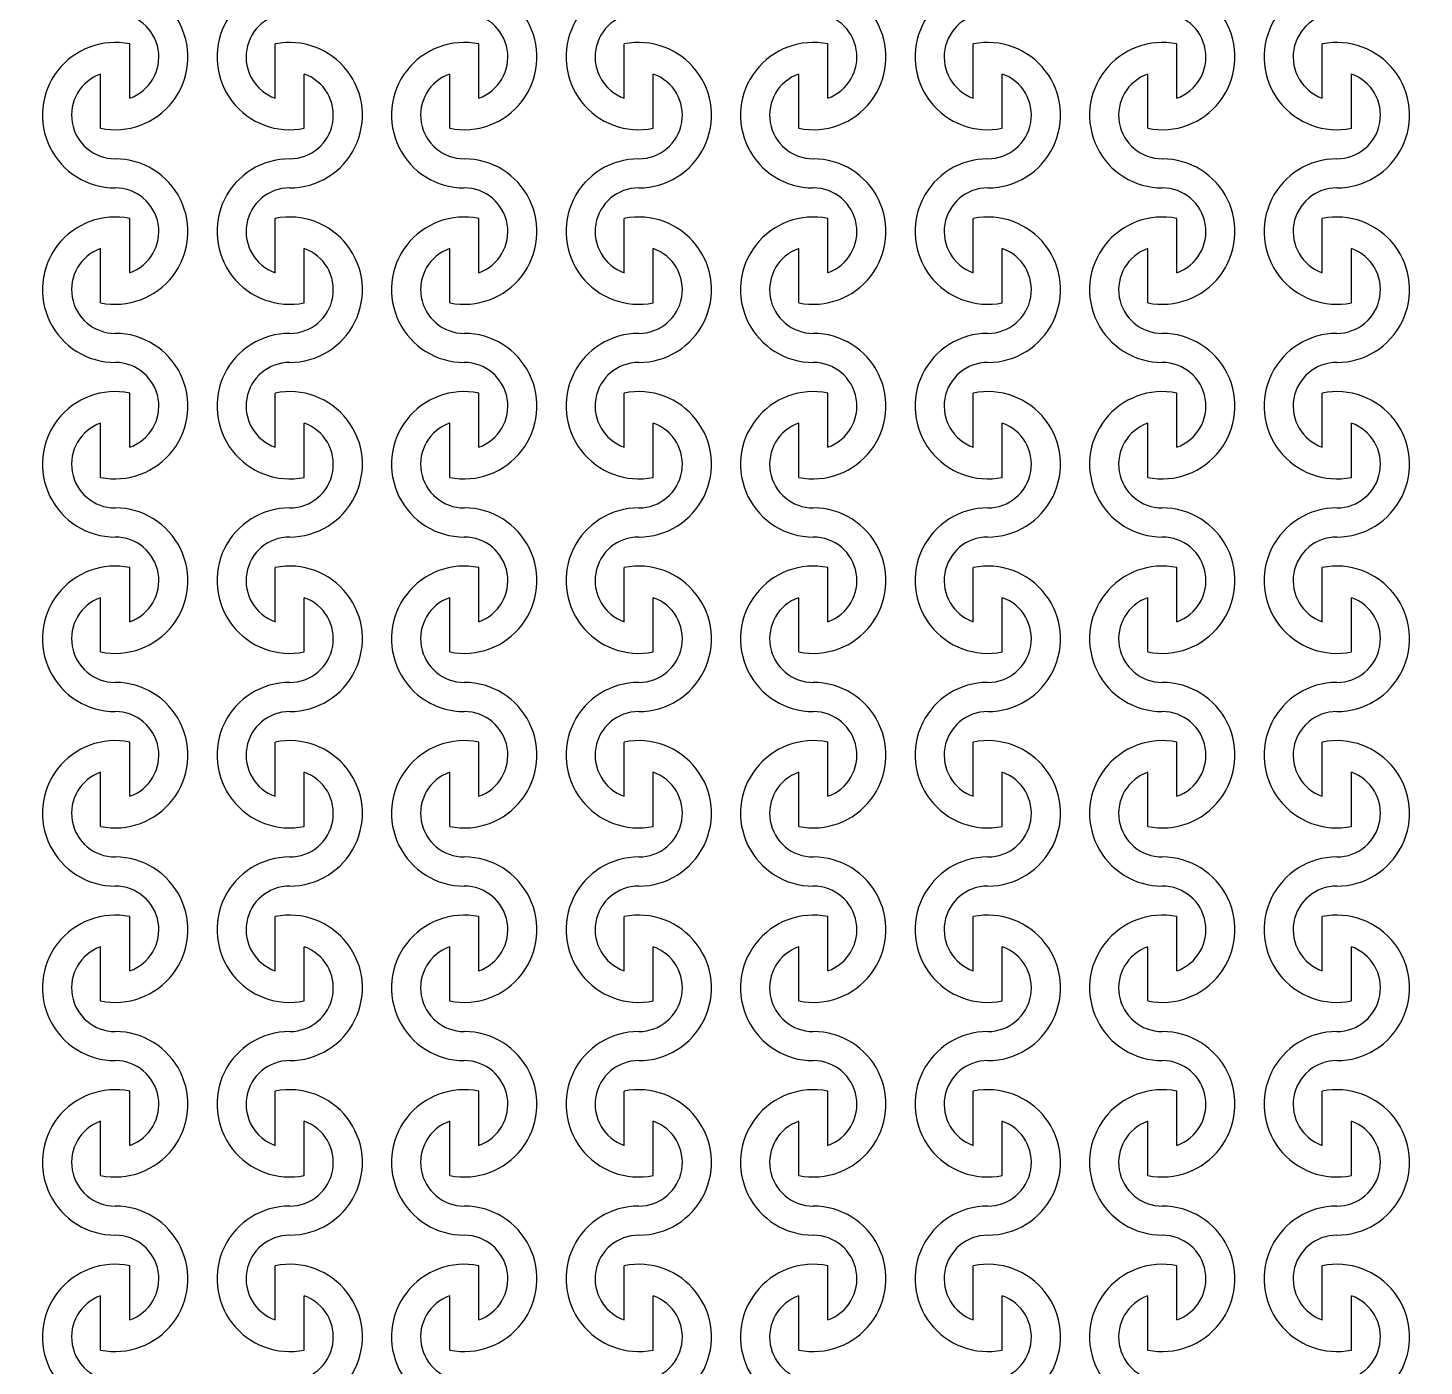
# Model space of a CAD drawing. Header units: millimetres. Extents: x 1000 to 444771, y -11148 to 590229.
# Drawn here: x 205426 to 207826, y 190400 to 192700 of the extents above; entities that cross this region are included whole.
import ezdxf

# ---------------------------------------------------------------- set-up
doc = ezdxf.new("R2010")
doc.units = ezdxf.units.MM
doc.layers.add('CLEAR', color=140, linetype='Continuous')

msp = doc.modelspace()

# ---------------------------------------------------------------- linework, layer by layer
for radius in [25000, 25000, 15000, 15000]:
    msp.add_circle((215000, 195000), radius)
at = {"layer": 'CLEAR'}
for p, q in [((205600.7, 192579.3), (205600.7, 192672.5)), ((205600.7, 192579.3), (205600.7, 192672.5)), ((205600.7, 192579.3), (205600.7, 192672.5)), ((205600.7, 192579.3), (205600.7, 192672.5)), ((205850.7, 192579.3), (205850.7, 192672.5)), ((205850.7, 192579.3), (205850.7, 192672.5)), ((205850.7, 192579.3), (205850.7, 192672.5)), ((205850.7, 192579.3), (205850.7, 192672.5)), ((206200.7, 192579.3), (206200.7, 192672.5)), ((206200.7, 192579.3), (206200.7, 192672.5)), ((206200.7, 192579.3), (206200.7, 192672.5)), ((206200.7, 192579.3), (206200.7, 192672.5)), ((206450.7, 192579.3), (206450.7, 192672.5)), ((206450.7, 192579.3), (206450.7, 192672.5)), ((206450.7, 192579.3), (206450.7, 192672.5)), ((206450.7, 192579.3), (206450.7, 192672.5)), ((206800.7, 192579.3), (206800.7, 192672.5)), ((206800.7, 192579.3), (206800.7, 192672.5)), ((206800.7, 192579.3), (206800.7, 192672.5)), ((206800.7, 192579.3), (206800.7, 192672.5)), ((207050.7, 192579.3), (207050.7, 192672.5)), ((207050.7, 192579.3), (207050.7, 192672.5)), ((207050.7, 192579.3), (207050.7, 192672.5)), ((207050.7, 192579.3), (207050.7, 192672.5)), ((207400.7, 192579.3), (207400.7, 192672.5)), ((207400.7, 192579.3), (207400.7, 192672.5)), ((207400.7, 192579.3), (207400.7, 192672.5)), ((207400.7, 192579.3), (207400.7, 192672.5)), ((207650.7, 192579.3), (207650.7, 192672.5)), ((207650.7, 192579.3), (207650.7, 192672.5)), ((207650.7, 192579.3), (207650.7, 192672.5)), ((207650.7, 192579.3), (207650.7, 192672.5)), ((205550.7, 192527.5), (205550.7, 192620.7)), ((205550.7, 192527.5), (205550.7, 192620.7)), ((205550.7, 192527.5), (205550.7, 192620.7)), ((205550.7, 192527.5), (205550.7, 192620.7)), ((205900.7, 192527.5), (205900.7, 192620.7)), ((205900.7, 192527.5), (205900.7, 192620.7)), ((205900.7, 192527.5), (205900.7, 192620.7)), ((205900.7, 192527.5), (205900.7, 192620.7)), ((206150.7, 192527.5), (206150.7, 192620.7)), ((206150.7, 192527.5), (206150.7, 192620.7)), ((206150.7, 192527.5), (206150.7, 192620.7)), ((206150.7, 192527.5), (206150.7, 192620.7)), ((206500.7, 192527.5), (206500.7, 192620.7)), ((206500.7, 192527.5), (206500.7, 192620.7)), ((206500.7, 192527.5), (206500.7, 192620.7)), ((206500.7, 192527.5), (206500.7, 192620.7)), ((206750.7, 192527.5), (206750.7, 192620.7)), ((206750.7, 192527.5), (206750.7, 192620.7)), ((206750.7, 192527.5), (206750.7, 192620.7)), ((206750.7, 192527.5), (206750.7, 192620.7)), ((207100.7, 192527.5), (207100.7, 192620.7)), ((207100.7, 192527.5), (207100.7, 192620.7)), ((207100.7, 192527.5), (207100.7, 192620.7)), ((207100.7, 192527.5), (207100.7, 192620.7)), ((207350.7, 192527.5), (207350.7, 192620.7)), ((207350.7, 192527.5), (207350.7, 192620.7)), ((207350.7, 192527.5), (207350.7, 192620.7)), ((207350.7, 192527.5), (207350.7, 192620.7)), ((207700.7, 192527.5), (207700.7, 192620.7)), ((207700.7, 192527.5), (207700.7, 192620.7)), ((207700.7, 192527.5), (207700.7, 192620.7)), ((207700.7, 192527.5), (207700.7, 192620.7)), ((205600.7, 192279.3), (205600.7, 192372.5)), ((205600.7, 192279.3), (205600.7, 192372.5)), ((205600.7, 192279.3), (205600.7, 192372.5)), ((205600.7, 192279.3), (205600.7, 192372.5)), ((205850.7, 192279.3), (205850.7, 192372.5)), ((205850.7, 192279.3), (205850.7, 192372.5)), ((205850.7, 192279.3), (205850.7, 192372.5)), ((205850.7, 192279.3), (205850.7, 192372.5)), ((206200.7, 192279.3), (206200.7, 192372.5)), ((206200.7, 192279.3), (206200.7, 192372.5)), ((206200.7, 192279.3), (206200.7, 192372.5)), ((206200.7, 192279.3), (206200.7, 192372.5)), ((206450.7, 192279.3), (206450.7, 192372.5)), ((206450.7, 192279.3), (206450.7, 192372.5)), ((206450.7, 192279.3), (206450.7, 192372.5)), ((206450.7, 192279.3), (206450.7, 192372.5)), ((206800.7, 192279.3), (206800.7, 192372.5)), ((206800.7, 192279.3), (206800.7, 192372.5)), ((206800.7, 192279.3), (206800.7, 192372.5)), ((206800.7, 192279.3), (206800.7, 192372.5)), ((207050.7, 192279.3), (207050.7, 192372.5)), ((207050.7, 192279.3), (207050.7, 192372.5)), ((207050.7, 192279.3), (207050.7, 192372.5)), ((207050.7, 192279.3), (207050.7, 192372.5)), ((207400.7, 192279.3), (207400.7, 192372.5)), ((207400.7, 192279.3), (207400.7, 192372.5)), ((207400.7, 192279.3), (207400.7, 192372.5)), ((207400.7, 192279.3), (207400.7, 192372.5)), ((207650.7, 192279.3), (207650.7, 192372.5)), ((207650.7, 192279.3), (207650.7, 192372.5)), ((207650.7, 192279.3), (207650.7, 192372.5)), ((207650.7, 192279.3), (207650.7, 192372.5)), ((205550.7, 192227.5), (205550.7, 192320.7)), ((205550.7, 192227.5), (205550.7, 192320.7)), ((205550.7, 192227.5), (205550.7, 192320.7)), ((205550.7, 192227.5), (205550.7, 192320.7)), ((205900.7, 192227.5), (205900.7, 192320.7)), ((205900.7, 192227.5), (205900.7, 192320.7)), ((205900.7, 192227.5), (205900.7, 192320.7)), ((205900.7, 192227.5), (205900.7, 192320.7)), ((206150.7, 192227.5), (206150.7, 192320.7)), ((206150.7, 192227.5), (206150.7, 192320.7)), ((206150.7, 192227.5), (206150.7, 192320.7)), ((206150.7, 192227.5), (206150.7, 192320.7)), ((206500.7, 192227.5), (206500.7, 192320.7)), ((206500.7, 192227.5), (206500.7, 192320.7)), ((206500.7, 192227.5), (206500.7, 192320.7)), ((206500.7, 192227.5), (206500.7, 192320.7)), ((206750.7, 192227.5), (206750.7, 192320.7)), ((206750.7, 192227.5), (206750.7, 192320.7)), ((206750.7, 192227.5), (206750.7, 192320.7)), ((206750.7, 192227.5), (206750.7, 192320.7)), ((207100.7, 192227.5), (207100.7, 192320.7)), ((207100.7, 192227.5), (207100.7, 192320.7)), ((207100.7, 192227.5), (207100.7, 192320.7)), ((207100.7, 192227.5), (207100.7, 192320.7)), ((207350.7, 192227.5), (207350.7, 192320.7)), ((207350.7, 192227.5), (207350.7, 192320.7)), ((207350.7, 192227.5), (207350.7, 192320.7)), ((207350.7, 192227.5), (207350.7, 192320.7)), ((207700.7, 192227.5), (207700.7, 192320.7)), ((207700.7, 192227.5), (207700.7, 192320.7)), ((207700.7, 192227.5), (207700.7, 192320.7)), ((207700.7, 192227.5), (207700.7, 192320.7)), ((205600.7, 191979.3), (205600.7, 192072.5)), ((205600.7, 191979.3), (205600.7, 192072.5)), ((205600.7, 191979.3), (205600.7, 192072.5)), ((205600.7, 191979.3), (205600.7, 192072.5)), ((205850.7, 191979.3), (205850.7, 192072.5)), ((205850.7, 191979.3), (205850.7, 192072.5)), ((205850.7, 191979.3), (205850.7, 192072.5)), ((205850.7, 191979.3), (205850.7, 192072.5)), ((206200.7, 191979.3), (206200.7, 192072.5)), ((206200.7, 191979.3), (206200.7, 192072.5)), ((206200.7, 191979.3), (206200.7, 192072.5)), ((206200.7, 191979.3), (206200.7, 192072.5)), ((206450.7, 191979.3), (206450.7, 192072.5)), ((206450.7, 191979.3), (206450.7, 192072.5)), ((206450.7, 191979.3), (206450.7, 192072.5)), ((206450.7, 191979.3), (206450.7, 192072.5)), ((206800.7, 191979.3), (206800.7, 192072.5)), ((206800.7, 191979.3), (206800.7, 192072.5)), ((206800.7, 191979.3), (206800.7, 192072.5)), ((206800.7, 191979.3), (206800.7, 192072.5)), ((207050.7, 191979.3), (207050.7, 192072.5)), ((207050.7, 191979.3), (207050.7, 192072.5)), ((207050.7, 191979.3), (207050.7, 192072.5)), ((207050.7, 191979.3), (207050.7, 192072.5)), ((207400.7, 191979.3), (207400.7, 192072.5)), ((207400.7, 191979.3), (207400.7, 192072.5)), ((207400.7, 191979.3), (207400.7, 192072.5)), ((207400.7, 191979.3), (207400.7, 192072.5)), ((207650.7, 191979.3), (207650.7, 192072.5)), ((207650.7, 191979.3), (207650.7, 192072.5)), ((207650.7, 191979.3), (207650.7, 192072.5)), ((207650.7, 191979.3), (207650.7, 192072.5)), ((205550.7, 191927.5), (205550.7, 192020.7)), ((205550.7, 191927.5), (205550.7, 192020.7)), ((205550.7, 191927.5), (205550.7, 192020.7)), ((205550.7, 191927.5), (205550.7, 192020.7)), ((205900.7, 191927.5), (205900.7, 192020.7)), ((205900.7, 191927.5), (205900.7, 192020.7)), ((205900.7, 191927.5), (205900.7, 192020.7)), ((205900.7, 191927.5), (205900.7, 192020.7)), ((206150.7, 191927.5), (206150.7, 192020.7)), ((206150.7, 191927.5), (206150.7, 192020.7)), ((206150.7, 191927.5), (206150.7, 192020.7)), ((206150.7, 191927.5), (206150.7, 192020.7)), ((206500.7, 191927.5), (206500.7, 192020.7)), ((206500.7, 191927.5), (206500.7, 192020.7)), ((206500.7, 191927.5), (206500.7, 192020.7)), ((206500.7, 191927.5), (206500.7, 192020.7)), ((206750.7, 191927.5), (206750.7, 192020.7)), ((206750.7, 191927.5), (206750.7, 192020.7)), ((206750.7, 191927.5), (206750.7, 192020.7)), ((206750.7, 191927.5), (206750.7, 192020.7)), ((207100.7, 191927.5), (207100.7, 192020.7)), ((207100.7, 191927.5), (207100.7, 192020.7)), ((207100.7, 191927.5), (207100.7, 192020.7)), ((207100.7, 191927.5), (207100.7, 192020.7)), ((207350.7, 191927.5), (207350.7, 192020.7)), ((207350.7, 191927.5), (207350.7, 192020.7)), ((207350.7, 191927.5), (207350.7, 192020.7)), ((207350.7, 191927.5), (207350.7, 192020.7)), ((207700.7, 191927.5), (207700.7, 192020.7)), ((207700.7, 191927.5), (207700.7, 192020.7)), ((207700.7, 191927.5), (207700.7, 192020.7)), ((207700.7, 191927.5), (207700.7, 192020.7)), ((205600.7, 191679.3), (205600.7, 191772.5)), ((205600.7, 191679.3), (205600.7, 191772.5)), ((205600.7, 191679.3), (205600.7, 191772.5)), ((205600.7, 191679.3), (205600.7, 191772.5)), ((205850.7, 191679.3), (205850.7, 191772.5)), ((205850.7, 191679.3), (205850.7, 191772.5)), ((205850.7, 191679.3), (205850.7, 191772.5)), ((205850.7, 191679.3), (205850.7, 191772.5)), ((206200.7, 191679.3), (206200.7, 191772.5)), ((206200.7, 191679.3), (206200.7, 191772.5)), ((206200.7, 191679.3), (206200.7, 191772.5)), ((206200.7, 191679.3), (206200.7, 191772.5)), ((206450.7, 191679.3), (206450.7, 191772.5)), ((206450.7, 191679.3), (206450.7, 191772.5)), ((206450.7, 191679.3), (206450.7, 191772.5)), ((206450.7, 191679.3), (206450.7, 191772.5)), ((206800.7, 191679.3), (206800.7, 191772.5)), ((206800.7, 191679.3), (206800.7, 191772.5)), ((206800.7, 191679.3), (206800.7, 191772.5)), ((206800.7, 191679.3), (206800.7, 191772.5)), ((207050.7, 191679.3), (207050.7, 191772.5)), ((207050.7, 191679.3), (207050.7, 191772.5)), ((207050.7, 191679.3), (207050.7, 191772.5)), ((207050.7, 191679.3), (207050.7, 191772.5)), ((207400.7, 191679.3), (207400.7, 191772.5)), ((207400.7, 191679.3), (207400.7, 191772.5)), ((207400.7, 191679.3), (207400.7, 191772.5)), ((207400.7, 191679.3), (207400.7, 191772.5)), ((207650.7, 191679.3), (207650.7, 191772.5)), ((207650.7, 191679.3), (207650.7, 191772.5)), ((207650.7, 191679.3), (207650.7, 191772.5)), ((207650.7, 191679.3), (207650.7, 191772.5)), ((205550.7, 191627.5), (205550.7, 191720.7)), ((205550.7, 191627.5), (205550.7, 191720.7)), ((205550.7, 191627.5), (205550.7, 191720.7)), ((205550.7, 191627.5), (205550.7, 191720.7)), ((205900.7, 191627.5), (205900.7, 191720.7)), ((205900.7, 191627.5), (205900.7, 191720.7)), ((205900.7, 191627.5), (205900.7, 191720.7)), ((205900.7, 191627.5), (205900.7, 191720.7)), ((206150.7, 191627.5), (206150.7, 191720.7)), ((206150.7, 191627.5), (206150.7, 191720.7)), ((206150.7, 191627.5), (206150.7, 191720.7)), ((206150.7, 191627.5), (206150.7, 191720.7)), ((206500.7, 191627.5), (206500.7, 191720.7)), ((206500.7, 191627.5), (206500.7, 191720.7)), ((206500.7, 191627.5), (206500.7, 191720.7)), ((206500.7, 191627.5), (206500.7, 191720.7)), ((206750.7, 191627.5), (206750.7, 191720.7)), ((206750.7, 191627.5), (206750.7, 191720.7)), ((206750.7, 191627.5), (206750.7, 191720.7)), ((206750.7, 191627.5), (206750.7, 191720.7)), ((207100.7, 191627.5), (207100.7, 191720.7)), ((207100.7, 191627.5), (207100.7, 191720.7)), ((207100.7, 191627.5), (207100.7, 191720.7)), ((207100.7, 191627.5), (207100.7, 191720.7)), ((207350.7, 191627.5), (207350.7, 191720.7)), ((207350.7, 191627.5), (207350.7, 191720.7)), ((207350.7, 191627.5), (207350.7, 191720.7)), ((207350.7, 191627.5), (207350.7, 191720.7)), ((207700.7, 191627.5), (207700.7, 191720.7)), ((207700.7, 191627.5), (207700.7, 191720.7)), ((207700.7, 191627.5), (207700.7, 191720.7)), ((207700.7, 191627.5), (207700.7, 191720.7)), ((205600.7, 191379.3), (205600.7, 191472.5)), ((205600.7, 191379.3), (205600.7, 191472.5)), ((205600.7, 191379.3), (205600.7, 191472.5)), ((205600.7, 191379.3), (205600.7, 191472.5)), ((205850.7, 191379.3), (205850.7, 191472.5)), ((205850.7, 191379.3), (205850.7, 191472.5)), ((205850.7, 191379.3), (205850.7, 191472.5)), ((205850.7, 191379.3), (205850.7, 191472.5)), ((206200.7, 191379.3), (206200.7, 191472.5)), ((206200.7, 191379.3), (206200.7, 191472.5)), ((206200.7, 191379.3), (206200.7, 191472.5)), ((206200.7, 191379.3), (206200.7, 191472.5)), ((206450.7, 191379.3), (206450.7, 191472.5)), ((206450.7, 191379.3), (206450.7, 191472.5)), ((206450.7, 191379.3), (206450.7, 191472.5)), ((206450.7, 191379.3), (206450.7, 191472.5)), ((206800.7, 191379.3), (206800.7, 191472.5)), ((206800.7, 191379.3), (206800.7, 191472.5)), ((206800.7, 191379.3), (206800.7, 191472.5)), ((206800.7, 191379.3), (206800.7, 191472.5)), ((207050.7, 191379.3), (207050.7, 191472.5)), ((207050.7, 191379.3), (207050.7, 191472.5)), ((207050.7, 191379.3), (207050.7, 191472.5)), ((207050.7, 191379.3), (207050.7, 191472.5)), ((207400.7, 191379.3), (207400.7, 191472.5)), ((207400.7, 191379.3), (207400.7, 191472.5)), ((207400.7, 191379.3), (207400.7, 191472.5)), ((207400.7, 191379.3), (207400.7, 191472.5)), ((207650.7, 191379.3), (207650.7, 191472.5)), ((207650.7, 191379.3), (207650.7, 191472.5)), ((207650.7, 191379.3), (207650.7, 191472.5)), ((207650.7, 191379.3), (207650.7, 191472.5)), ((205550.7, 191327.5), (205550.7, 191420.7)), ((205550.7, 191327.5), (205550.7, 191420.7)), ((205550.7, 191327.5), (205550.7, 191420.7)), ((205550.7, 191327.5), (205550.7, 191420.7)), ((205900.7, 191327.5), (205900.7, 191420.7)), ((205900.7, 191327.5), (205900.7, 191420.7)), ((205900.7, 191327.5), (205900.7, 191420.7)), ((205900.7, 191327.5), (205900.7, 191420.7)), ((206150.7, 191327.5), (206150.7, 191420.7)), ((206150.7, 191327.5), (206150.7, 191420.7)), ((206150.7, 191327.5), (206150.7, 191420.7)), ((206150.7, 191327.5), (206150.7, 191420.7)), ((206500.7, 191327.5), (206500.7, 191420.7)), ((206500.7, 191327.5), (206500.7, 191420.7)), ((206500.7, 191327.5), (206500.7, 191420.7)), ((206500.7, 191327.5), (206500.7, 191420.7)), ((206750.7, 191327.5), (206750.7, 191420.7)), ((206750.7, 191327.5), (206750.7, 191420.7)), ((206750.7, 191327.5), (206750.7, 191420.7)), ((206750.7, 191327.5), (206750.7, 191420.7)), ((207100.7, 191327.5), (207100.7, 191420.7)), ((207100.7, 191327.5), (207100.7, 191420.7)), ((207100.7, 191327.5), (207100.7, 191420.7)), ((207100.7, 191327.5), (207100.7, 191420.7)), ((207350.7, 191327.5), (207350.7, 191420.7)), ((207350.7, 191327.5), (207350.7, 191420.7)), ((207350.7, 191327.5), (207350.7, 191420.7)), ((207350.7, 191327.5), (207350.7, 191420.7)), ((207700.7, 191327.5), (207700.7, 191420.7)), ((207700.7, 191327.5), (207700.7, 191420.7)), ((207700.7, 191327.5), (207700.7, 191420.7)), ((207700.7, 191327.5), (207700.7, 191420.7)), ((205600.7, 191079.3), (205600.7, 191172.5)), ((205600.7, 191079.3), (205600.7, 191172.5)), ((205600.7, 191079.3), (205600.7, 191172.5)), ((205600.7, 191079.3), (205600.7, 191172.5)), ((205850.7, 191079.3), (205850.7, 191172.5)), ((205850.7, 191079.3), (205850.7, 191172.5)), ((205850.7, 191079.3), (205850.7, 191172.5)), ((205850.7, 191079.3), (205850.7, 191172.5)), ((206200.7, 191079.3), (206200.7, 191172.5)), ((206200.7, 191079.3), (206200.7, 191172.5)), ((206200.7, 191079.3), (206200.7, 191172.5)), ((206200.7, 191079.3), (206200.7, 191172.5)), ((206450.7, 191079.3), (206450.7, 191172.5)), ((206450.7, 191079.3), (206450.7, 191172.5)), ((206450.7, 191079.3), (206450.7, 191172.5)), ((206450.7, 191079.3), (206450.7, 191172.5)), ((206800.7, 191079.3), (206800.7, 191172.5)), ((206800.7, 191079.3), (206800.7, 191172.5)), ((206800.7, 191079.3), (206800.7, 191172.5)), ((206800.7, 191079.3), (206800.7, 191172.5)), ((207050.7, 191079.3), (207050.7, 191172.5)), ((207050.7, 191079.3), (207050.7, 191172.5)), ((207050.7, 191079.3), (207050.7, 191172.5)), ((207050.7, 191079.3), (207050.7, 191172.5)), ((207400.7, 191079.3), (207400.7, 191172.5)), ((207400.7, 191079.3), (207400.7, 191172.5)), ((207400.7, 191079.3), (207400.7, 191172.5)), ((207400.7, 191079.3), (207400.7, 191172.5)), ((207650.7, 191079.3), (207650.7, 191172.5)), ((207650.7, 191079.3), (207650.7, 191172.5)), ((207650.7, 191079.3), (207650.7, 191172.5)), ((207650.7, 191079.3), (207650.7, 191172.5)), ((205550.7, 191027.5), (205550.7, 191120.7)), ((205550.7, 191027.5), (205550.7, 191120.7)), ((205550.7, 191027.5), (205550.7, 191120.7)), ((205550.7, 191027.5), (205550.7, 191120.7)), ((205900.7, 191027.5), (205900.7, 191120.7)), ((205900.7, 191027.5), (205900.7, 191120.7)), ((205900.7, 191027.5), (205900.7, 191120.7)), ((205900.7, 191027.5), (205900.7, 191120.7)), ((206150.7, 191027.5), (206150.7, 191120.7)), ((206150.7, 191027.5), (206150.7, 191120.7)), ((206150.7, 191027.5), (206150.7, 191120.7)), ((206150.7, 191027.5), (206150.7, 191120.7)), ((206500.7, 191027.5), (206500.7, 191120.7)), ((206500.7, 191027.5), (206500.7, 191120.7)), ((206500.7, 191027.5), (206500.7, 191120.7)), ((206500.7, 191027.5), (206500.7, 191120.7)), ((206750.7, 191027.5), (206750.7, 191120.7)), ((206750.7, 191027.5), (206750.7, 191120.7)), ((206750.7, 191027.5), (206750.7, 191120.7)), ((206750.7, 191027.5), (206750.7, 191120.7)), ((207100.7, 191027.5), (207100.7, 191120.7)), ((207100.7, 191027.5), (207100.7, 191120.7)), ((207100.7, 191027.5), (207100.7, 191120.7)), ((207100.7, 191027.5), (207100.7, 191120.7)), ((207350.7, 191027.5), (207350.7, 191120.7)), ((207350.7, 191027.5), (207350.7, 191120.7)), ((207350.7, 191027.5), (207350.7, 191120.7)), ((207350.7, 191027.5), (207350.7, 191120.7)), ((207700.7, 191027.5), (207700.7, 191120.7)), ((207700.7, 191027.5), (207700.7, 191120.7)), ((207700.7, 191027.5), (207700.7, 191120.7)), ((207700.7, 191027.5), (207700.7, 191120.7)), ((205600.7, 190779.3), (205600.7, 190872.5)), ((205600.7, 190779.3), (205600.7, 190872.5)), ((205600.7, 190779.3), (205600.7, 190872.5)), ((205600.7, 190779.3), (205600.7, 190872.5)), ((205850.7, 190779.3), (205850.7, 190872.5)), ((205850.7, 190779.3), (205850.7, 190872.5)), ((205850.7, 190779.3), (205850.7, 190872.5)), ((205850.7, 190779.3), (205850.7, 190872.5)), ((206200.7, 190779.3), (206200.7, 190872.5)), ((206200.7, 190779.3), (206200.7, 190872.5)), ((206200.7, 190779.3), (206200.7, 190872.5)), ((206200.7, 190779.3), (206200.7, 190872.5)), ((206450.7, 190779.3), (206450.7, 190872.5)), ((206450.7, 190779.3), (206450.7, 190872.5)), ((206450.7, 190779.3), (206450.7, 190872.5)), ((206450.7, 190779.3), (206450.7, 190872.5)), ((206800.7, 190779.3), (206800.7, 190872.5)), ((206800.7, 190779.3), (206800.7, 190872.5)), ((206800.7, 190779.3), (206800.7, 190872.5)), ((206800.7, 190779.3), (206800.7, 190872.5)), ((207050.7, 190779.3), (207050.7, 190872.5)), ((207050.7, 190779.3), (207050.7, 190872.5)), ((207050.7, 190779.3), (207050.7, 190872.5)), ((207050.7, 190779.3), (207050.7, 190872.5)), ((207400.7, 190779.3), (207400.7, 190872.5)), ((207400.7, 190779.3), (207400.7, 190872.5)), ((207400.7, 190779.3), (207400.7, 190872.5)), ((207400.7, 190779.3), (207400.7, 190872.5)), ((207650.7, 190779.3), (207650.7, 190872.5)), ((207650.7, 190779.3), (207650.7, 190872.5)), ((207650.7, 190779.3), (207650.7, 190872.5)), ((207650.7, 190779.3), (207650.7, 190872.5)), ((205550.7, 190727.5), (205550.7, 190820.7)), ((205550.7, 190727.5), (205550.7, 190820.7)), ((205550.7, 190727.5), (205550.7, 190820.7)), ((205550.7, 190727.5), (205550.7, 190820.7)), ((205900.7, 190727.5), (205900.7, 190820.7)), ((205900.7, 190727.5), (205900.7, 190820.7)), ((205900.7, 190727.5), (205900.7, 190820.7)), ((205900.7, 190727.5), (205900.7, 190820.7)), ((206150.7, 190727.5), (206150.7, 190820.7)), ((206150.7, 190727.5), (206150.7, 190820.7)), ((206150.7, 190727.5), (206150.7, 190820.7)), ((206150.7, 190727.5), (206150.7, 190820.7)), ((206500.7, 190727.5), (206500.7, 190820.7)), ((206500.7, 190727.5), (206500.7, 190820.7)), ((206500.7, 190727.5), (206500.7, 190820.7)), ((206500.7, 190727.5), (206500.7, 190820.7)), ((206750.7, 190727.5), (206750.7, 190820.7)), ((206750.7, 190727.5), (206750.7, 190820.7)), ((206750.7, 190727.5), (206750.7, 190820.7)), ((206750.7, 190727.5), (206750.7, 190820.7)), ((207100.7, 190727.5), (207100.7, 190820.7)), ((207100.7, 190727.5), (207100.7, 190820.7)), ((207100.7, 190727.5), (207100.7, 190820.7)), ((207100.7, 190727.5), (207100.7, 190820.7)), ((207350.7, 190727.5), (207350.7, 190820.7)), ((207350.7, 190727.5), (207350.7, 190820.7)), ((207350.7, 190727.5), (207350.7, 190820.7)), ((207350.7, 190727.5), (207350.7, 190820.7)), ((207700.7, 190727.5), (207700.7, 190820.7)), ((207700.7, 190727.5), (207700.7, 190820.7)), ((207700.7, 190727.5), (207700.7, 190820.7)), ((207700.7, 190727.5), (207700.7, 190820.7)), ((205600.7, 190479.3), (205600.7, 190572.5)), ((205600.7, 190479.3), (205600.7, 190572.5)), ((205600.7, 190479.3), (205600.7, 190572.5)), ((205600.7, 190479.3), (205600.7, 190572.5)), ((205850.7, 190479.3), (205850.7, 190572.5)), ((205850.7, 190479.3), (205850.7, 190572.5)), ((205850.7, 190479.3), (205850.7, 190572.5)), ((205850.7, 190479.3), (205850.7, 190572.5)), ((206200.7, 190479.3), (206200.7, 190572.5)), ((206200.7, 190479.3), (206200.7, 190572.5)), ((206200.7, 190479.3), (206200.7, 190572.5)), ((206200.7, 190479.3), (206200.7, 190572.5)), ((206450.7, 190479.3), (206450.7, 190572.5)), ((206450.7, 190479.3), (206450.7, 190572.5)), ((206450.7, 190479.3), (206450.7, 190572.5)), ((206450.7, 190479.3), (206450.7, 190572.5)), ((206800.7, 190479.3), (206800.7, 190572.5)), ((206800.7, 190479.3), (206800.7, 190572.5)), ((206800.7, 190479.3), (206800.7, 190572.5)), ((206800.7, 190479.3), (206800.7, 190572.5)), ((207050.7, 190479.3), (207050.7, 190572.5)), ((207050.7, 190479.3), (207050.7, 190572.5)), ((207050.7, 190479.3), (207050.7, 190572.5)), ((207050.7, 190479.3), (207050.7, 190572.5)), ((207400.7, 190479.3), (207400.7, 190572.5)), ((207400.7, 190479.3), (207400.7, 190572.5)), ((207400.7, 190479.3), (207400.7, 190572.5)), ((207400.7, 190479.3), (207400.7, 190572.5)), ((207650.7, 190479.3), (207650.7, 190572.5)), ((207650.7, 190479.3), (207650.7, 190572.5)), ((207650.7, 190479.3), (207650.7, 190572.5)), ((207650.7, 190479.3), (207650.7, 190572.5)), ((205550.7, 190427.5), (205550.7, 190520.7)), ((205550.7, 190427.5), (205550.7, 190520.7)), ((205550.7, 190427.5), (205550.7, 190520.7)), ((205550.7, 190427.5), (205550.7, 190520.7)), ((205900.7, 190427.5), (205900.7, 190520.7)), ((205900.7, 190427.5), (205900.7, 190520.7)), ((205900.7, 190427.5), (205900.7, 190520.7)), ((205900.7, 190427.5), (205900.7, 190520.7)), ((206150.7, 190427.5), (206150.7, 190520.7)), ((206150.7, 190427.5), (206150.7, 190520.7)), ((206150.7, 190427.5), (206150.7, 190520.7)), ((206150.7, 190427.5), (206150.7, 190520.7)), ((206500.7, 190427.5), (206500.7, 190520.7)), ((206500.7, 190427.5), (206500.7, 190520.7)), ((206500.7, 190427.5), (206500.7, 190520.7)), ((206500.7, 190427.5), (206500.7, 190520.7)), ((206750.7, 190427.5), (206750.7, 190520.7)), ((206750.7, 190427.5), (206750.7, 190520.7)), ((206750.7, 190427.5), (206750.7, 190520.7)), ((206750.7, 190427.5), (206750.7, 190520.7)), ((207100.7, 190427.5), (207100.7, 190520.7)), ((207100.7, 190427.5), (207100.7, 190520.7)), ((207100.7, 190427.5), (207100.7, 190520.7)), ((207100.7, 190427.5), (207100.7, 190520.7)), ((207350.7, 190427.5), (207350.7, 190520.7)), ((207350.7, 190427.5), (207350.7, 190520.7)), ((207350.7, 190427.5), (207350.7, 190520.7)), ((207350.7, 190427.5), (207350.7, 190520.7)), ((207700.7, 190427.5), (207700.7, 190520.7)), ((207700.7, 190427.5), (207700.7, 190520.7)), ((207700.7, 190427.5), (207700.7, 190520.7)), ((207700.7, 190427.5), (207700.7, 190520.7))]:
    msp.add_line(p, q, dxfattribs=at)
for centre, radius, start, end in [((205575.7, 192650), 125, 258.463, 90), ((205575.7, 192650), 125, 258.463, 90), ((205875.7, 192650), 125, 90, 281.537), ((205875.7, 192650), 125, 90, 281.537), ((206175.7, 192650), 125, 258.463, 90), ((206175.7, 192650), 125, 258.463, 90), ((206475.7, 192650), 125, 90, 281.537), ((206475.7, 192650), 125, 90, 281.537), ((206775.7, 192650), 125, 258.463, 90), ((206775.7, 192650), 125, 258.463, 90), ((207075.7, 192650), 125, 90, 281.537), ((207075.7, 192650), 125, 90, 281.537), ((207375.7, 192650), 125, 258.463, 90), ((207375.7, 192650), 125, 258.463, 90), ((207675.7, 192650), 125, 90, 281.537), ((207675.7, 192650), 125, 90, 281.537), ((205575.7, 192650), 75, 289.4712, 90), ((205575.7, 192650), 75, 289.4712, 90), ((205875.7, 192650), 75, 90, 250.5288), ((205875.7, 192650), 75, 90, 250.5288), ((206175.7, 192650), 75, 289.4712, 90), ((206175.7, 192650), 75, 289.4712, 90), ((206475.7, 192650), 75, 90, 250.5288), ((206475.7, 192650), 75, 90, 250.5288), ((206775.7, 192650), 75, 289.4712, 90), ((206775.7, 192650), 75, 289.4712, 90), ((207075.7, 192650), 75, 90, 250.5288), ((207075.7, 192650), 75, 90, 250.5288), ((207375.7, 192650), 75, 289.4712, 90), ((207375.7, 192650), 75, 289.4712, 90), ((207675.7, 192650), 75, 90, 250.5288), ((207675.7, 192650), 75, 90, 250.5288), ((205575.7, 192550), 125, 78.463, 270), ((205575.7, 192550), 125, 78.463, 270), ((205875.7, 192550), 125, 270, 101.537), ((205875.7, 192550), 125, 270, 101.537), ((206175.7, 192550), 125, 78.463, 270), ((206175.7, 192550), 125, 78.463, 270), ((206475.7, 192550), 125, 270, 101.537), ((206475.7, 192550), 125, 270, 101.537), ((206775.7, 192550), 125, 78.463, 270), ((206775.7, 192550), 125, 78.463, 270), ((207075.7, 192550), 125, 270, 101.537), ((207075.7, 192550), 125, 270, 101.537), ((207375.7, 192550), 125, 78.463, 270), ((207375.7, 192550), 125, 78.463, 270), ((207675.7, 192550), 125, 270, 101.537), ((207675.7, 192550), 125, 270, 101.537), ((205575.7, 192550), 75, 109.4712, 270), ((205575.7, 192550), 75, 109.4712, 270), ((205875.7, 192550), 75, 270, 70.5288), ((205875.7, 192550), 75, 270, 70.5288), ((206175.7, 192550), 75, 109.4712, 270), ((206175.7, 192550), 75, 109.4712, 270), ((206475.7, 192550), 75, 270, 70.5288), ((206475.7, 192550), 75, 270, 70.5288), ((206775.7, 192550), 75, 109.4712, 270), ((206775.7, 192550), 75, 109.4712, 270), ((207075.7, 192550), 75, 270, 70.5288), ((207075.7, 192550), 75, 270, 70.5288), ((207375.7, 192550), 75, 109.4712, 270), ((207375.7, 192550), 75, 109.4712, 270), ((207675.7, 192550), 75, 270, 70.5288), ((207675.7, 192550), 75, 270, 70.5288), ((205575.7, 192350), 125, 258.463, 90), ((205575.7, 192350), 125, 258.463, 90), ((205875.7, 192350), 125, 90, 281.537), ((205875.7, 192350), 125, 90, 281.537), ((206175.7, 192350), 125, 258.463, 90), ((206175.7, 192350), 125, 258.463, 90), ((206475.7, 192350), 125, 90, 281.537), ((206475.7, 192350), 125, 90, 281.537), ((206775.7, 192350), 125, 258.463, 90), ((206775.7, 192350), 125, 258.463, 90), ((207075.7, 192350), 125, 90, 281.537), ((207075.7, 192350), 125, 90, 281.537), ((207375.7, 192350), 125, 258.463, 90), ((207375.7, 192350), 125, 258.463, 90), ((207675.7, 192350), 125, 90, 281.537), ((207675.7, 192350), 125, 90, 281.537), ((205575.7, 192350), 75, 289.4712, 90), ((205575.7, 192350), 75, 289.4712, 90), ((205875.7, 192350), 75, 90, 250.5288), ((205875.7, 192350), 75, 90, 250.5288), ((206175.7, 192350), 75, 289.4712, 90), ((206175.7, 192350), 75, 289.4712, 90), ((206475.7, 192350), 75, 90, 250.5288), ((206475.7, 192350), 75, 90, 250.5288), ((206775.7, 192350), 75, 289.4712, 90), ((206775.7, 192350), 75, 289.4712, 90), ((207075.7, 192350), 75, 90, 250.5288), ((207075.7, 192350), 75, 90, 250.5288), ((207375.7, 192350), 75, 289.4712, 90), ((207375.7, 192350), 75, 289.4712, 90), ((207675.7, 192350), 75, 90, 250.5288), ((207675.7, 192350), 75, 90, 250.5288), ((205575.7, 192250), 125, 78.463, 270), ((205575.7, 192250), 125, 78.463, 270), ((205875.7, 192250), 125, 270, 101.537), ((205875.7, 192250), 125, 270, 101.537), ((206175.7, 192250), 125, 78.463, 270), ((206175.7, 192250), 125, 78.463, 270), ((206475.7, 192250), 125, 270, 101.537), ((206475.7, 192250), 125, 270, 101.537), ((206775.7, 192250), 125, 78.463, 270), ((206775.7, 192250), 125, 78.463, 270), ((207075.7, 192250), 125, 270, 101.537), ((207075.7, 192250), 125, 270, 101.537), ((207375.7, 192250), 125, 78.463, 270), ((207375.7, 192250), 125, 78.463, 270), ((207675.7, 192250), 125, 270, 101.537), ((207675.7, 192250), 125, 270, 101.537), ((205575.7, 192250), 75, 109.4712, 270), ((205575.7, 192250), 75, 109.4712, 270), ((205875.7, 192250), 75, 270, 70.5288), ((205875.7, 192250), 75, 270, 70.5288), ((206175.7, 192250), 75, 109.4712, 270), ((206175.7, 192250), 75, 109.4712, 270), ((206475.7, 192250), 75, 270, 70.5288), ((206475.7, 192250), 75, 270, 70.5288), ((206775.7, 192250), 75, 109.4712, 270), ((206775.7, 192250), 75, 109.4712, 270), ((207075.7, 192250), 75, 270, 70.5288), ((207075.7, 192250), 75, 270, 70.5288), ((207375.7, 192250), 75, 109.4712, 270), ((207375.7, 192250), 75, 109.4712, 270), ((207675.7, 192250), 75, 270, 70.5288), ((207675.7, 192250), 75, 270, 70.5288), ((205575.7, 192050), 125, 258.463, 90), ((205575.7, 192050), 125, 258.463, 90), ((205875.7, 192050), 125, 90, 281.537), ((205875.7, 192050), 125, 90, 281.537), ((206175.7, 192050), 125, 258.463, 90), ((206175.7, 192050), 125, 258.463, 90), ((206475.7, 192050), 125, 90, 281.537), ((206475.7, 192050), 125, 90, 281.537), ((206775.7, 192050), 125, 258.463, 90), ((206775.7, 192050), 125, 258.463, 90), ((207075.7, 192050), 125, 90, 281.537), ((207075.7, 192050), 125, 90, 281.537), ((207375.7, 192050), 125, 258.463, 90), ((207375.7, 192050), 125, 258.463, 90), ((207675.7, 192050), 125, 90, 281.537), ((207675.7, 192050), 125, 90, 281.537), ((205575.7, 192050), 75, 289.4712, 90), ((205575.7, 192050), 75, 289.4712, 90), ((205875.7, 192050), 75, 90, 250.5288), ((205875.7, 192050), 75, 90, 250.5288), ((206175.7, 192050), 75, 289.4712, 90), ((206175.7, 192050), 75, 289.4712, 90), ((206475.7, 192050), 75, 90, 250.5288), ((206475.7, 192050), 75, 90, 250.5288), ((206775.7, 192050), 75, 289.4712, 90), ((206775.7, 192050), 75, 289.4712, 90), ((207075.7, 192050), 75, 90, 250.5288), ((207075.7, 192050), 75, 90, 250.5288), ((207375.7, 192050), 75, 289.4712, 90), ((207375.7, 192050), 75, 289.4712, 90), ((207675.7, 192050), 75, 90, 250.5288), ((207675.7, 192050), 75, 90, 250.5288), ((205575.7, 191950), 125, 78.463, 270), ((205575.7, 191950), 125, 78.463, 270), ((205875.7, 191950), 125, 270, 101.537), ((205875.7, 191950), 125, 270, 101.537), ((206175.7, 191950), 125, 78.463, 270), ((206175.7, 191950), 125, 78.463, 270), ((206475.7, 191950), 125, 270, 101.537), ((206475.7, 191950), 125, 270, 101.537), ((206775.7, 191950), 125, 78.463, 270), ((206775.7, 191950), 125, 78.463, 270), ((207075.7, 191950), 125, 270, 101.537), ((207075.7, 191950), 125, 270, 101.537), ((207375.7, 191950), 125, 78.463, 270), ((207375.7, 191950), 125, 78.463, 270), ((207675.7, 191950), 125, 270, 101.537), ((207675.7, 191950), 125, 270, 101.537), ((205575.7, 191950), 75, 109.4712, 270), ((205575.7, 191950), 75, 109.4712, 270), ((205875.7, 191950), 75, 270, 70.5288), ((205875.7, 191950), 75, 270, 70.5288), ((206175.7, 191950), 75, 109.4712, 270), ((206175.7, 191950), 75, 109.4712, 270), ((206475.7, 191950), 75, 270, 70.5288), ((206475.7, 191950), 75, 270, 70.5288), ((206775.7, 191950), 75, 109.4712, 270), ((206775.7, 191950), 75, 109.4712, 270), ((207075.7, 191950), 75, 270, 70.5288), ((207075.7, 191950), 75, 270, 70.5288), ((207375.7, 191950), 75, 109.4712, 270), ((207375.7, 191950), 75, 109.4712, 270), ((207675.7, 191950), 75, 270, 70.5288), ((207675.7, 191950), 75, 270, 70.5288), ((205575.7, 191750), 125, 258.463, 90), ((205575.7, 191750), 125, 258.463, 90), ((205875.7, 191750), 125, 90, 281.537), ((205875.7, 191750), 125, 90, 281.537), ((206175.7, 191750), 125, 258.463, 90), ((206175.7, 191750), 125, 258.463, 90), ((206475.7, 191750), 125, 90, 281.537), ((206475.7, 191750), 125, 90, 281.537), ((206775.7, 191750), 125, 258.463, 90), ((206775.7, 191750), 125, 258.463, 90), ((207075.7, 191750), 125, 90, 281.537), ((207075.7, 191750), 125, 90, 281.537), ((207375.7, 191750), 125, 258.463, 90), ((207375.7, 191750), 125, 258.463, 90), ((207675.7, 191750), 125, 90, 281.537), ((207675.7, 191750), 125, 90, 281.537), ((205575.7, 191750), 75, 289.4712, 90), ((205575.7, 191750), 75, 289.4712, 90), ((205875.7, 191750), 75, 90, 250.5288), ((205875.7, 191750), 75, 90, 250.5288), ((206175.7, 191750), 75, 289.4712, 90), ((206175.7, 191750), 75, 289.4712, 90), ((206475.7, 191750), 75, 90, 250.5288), ((206475.7, 191750), 75, 90, 250.5288), ((206775.7, 191750), 75, 289.4712, 90), ((206775.7, 191750), 75, 289.4712, 90), ((207075.7, 191750), 75, 90, 250.5288), ((207075.7, 191750), 75, 90, 250.5288), ((207375.7, 191750), 75, 289.4712, 90), ((207375.7, 191750), 75, 289.4712, 90), ((207675.7, 191750), 75, 90, 250.5288), ((207675.7, 191750), 75, 90, 250.5288), ((205575.7, 191650), 125, 78.463, 270), ((205575.7, 191650), 125, 78.463, 270), ((205875.7, 191650), 125, 270, 101.537), ((205875.7, 191650), 125, 270, 101.537), ((206175.7, 191650), 125, 78.463, 270), ((206175.7, 191650), 125, 78.463, 270), ((206475.7, 191650), 125, 270, 101.537), ((206475.7, 191650), 125, 270, 101.537), ((206775.7, 191650), 125, 78.463, 270), ((206775.7, 191650), 125, 78.463, 270), ((207075.7, 191650), 125, 270, 101.537), ((207075.7, 191650), 125, 270, 101.537), ((207375.7, 191650), 125, 78.463, 270), ((207375.7, 191650), 125, 78.463, 270), ((207675.7, 191650), 125, 270, 101.537), ((207675.7, 191650), 125, 270, 101.537), ((205575.7, 191650), 75, 109.4712, 270), ((205575.7, 191650), 75, 109.4712, 270), ((205875.7, 191650), 75, 270, 70.5288), ((205875.7, 191650), 75, 270, 70.5288), ((206175.7, 191650), 75, 109.4712, 270), ((206175.7, 191650), 75, 109.4712, 270), ((206475.7, 191650), 75, 270, 70.5288), ((206475.7, 191650), 75, 270, 70.5288), ((206775.7, 191650), 75, 109.4712, 270), ((206775.7, 191650), 75, 109.4712, 270), ((207075.7, 191650), 75, 270, 70.5288), ((207075.7, 191650), 75, 270, 70.5288), ((207375.7, 191650), 75, 109.4712, 270), ((207375.7, 191650), 75, 109.4712, 270), ((207675.7, 191650), 75, 270, 70.5288), ((207675.7, 191650), 75, 270, 70.5288), ((205575.7, 191450), 125, 258.463, 90), ((205575.7, 191450), 125, 258.463, 90), ((205875.7, 191450), 125, 90, 281.537), ((205875.7, 191450), 125, 90, 281.537), ((206175.7, 191450), 125, 258.463, 90), ((206175.7, 191450), 125, 258.463, 90), ((206475.7, 191450), 125, 90, 281.537), ((206475.7, 191450), 125, 90, 281.537), ((206775.7, 191450), 125, 258.463, 90), ((206775.7, 191450), 125, 258.463, 90), ((207075.7, 191450), 125, 90, 281.537), ((207075.7, 191450), 125, 90, 281.537), ((207375.7, 191450), 125, 258.463, 90), ((207375.7, 191450), 125, 258.463, 90), ((207675.7, 191450), 125, 90, 281.537), ((207675.7, 191450), 125, 90, 281.537), ((205575.7, 191450), 75, 289.4712, 90), ((205575.7, 191450), 75, 289.4712, 90), ((205875.7, 191450), 75, 90, 250.5288), ((205875.7, 191450), 75, 90, 250.5288), ((206175.7, 191450), 75, 289.4712, 90), ((206175.7, 191450), 75, 289.4712, 90), ((206475.7, 191450), 75, 90, 250.5288), ((206475.7, 191450), 75, 90, 250.5288), ((206775.7, 191450), 75, 289.4712, 90), ((206775.7, 191450), 75, 289.4712, 90), ((207075.7, 191450), 75, 90, 250.5288), ((207075.7, 191450), 75, 90, 250.5288), ((207375.7, 191450), 75, 289.4712, 90), ((207375.7, 191450), 75, 289.4712, 90), ((207675.7, 191450), 75, 90, 250.5288), ((207675.7, 191450), 75, 90, 250.5288), ((205575.7, 191350), 125, 78.463, 270), ((205575.7, 191350), 125, 78.463, 270), ((205875.7, 191350), 125, 270, 101.537), ((205875.7, 191350), 125, 270, 101.537), ((206175.7, 191350), 125, 78.463, 270), ((206175.7, 191350), 125, 78.463, 270), ((206475.7, 191350), 125, 270, 101.537), ((206475.7, 191350), 125, 270, 101.537), ((206775.7, 191350), 125, 78.463, 270), ((206775.7, 191350), 125, 78.463, 270), ((207075.7, 191350), 125, 270, 101.537), ((207075.7, 191350), 125, 270, 101.537), ((207375.7, 191350), 125, 78.463, 270), ((207375.7, 191350), 125, 78.463, 270), ((207675.7, 191350), 125, 270, 101.537), ((207675.7, 191350), 125, 270, 101.537), ((205575.7, 191350), 75, 109.4712, 270), ((205575.7, 191350), 75, 109.4712, 270), ((205875.7, 191350), 75, 270, 70.5288), ((205875.7, 191350), 75, 270, 70.5288), ((206175.7, 191350), 75, 109.4712, 270), ((206175.7, 191350), 75, 109.4712, 270), ((206475.7, 191350), 75, 270, 70.5288), ((206475.7, 191350), 75, 270, 70.5288), ((206775.7, 191350), 75, 109.4712, 270), ((206775.7, 191350), 75, 109.4712, 270), ((207075.7, 191350), 75, 270, 70.5288), ((207075.7, 191350), 75, 270, 70.5288), ((207375.7, 191350), 75, 109.4712, 270), ((207375.7, 191350), 75, 109.4712, 270), ((207675.7, 191350), 75, 270, 70.5288), ((207675.7, 191350), 75, 270, 70.5288), ((205575.7, 191150), 125, 258.463, 90), ((205575.7, 191150), 125, 258.463, 90), ((205875.7, 191150), 125, 90, 281.537), ((205875.7, 191150), 125, 90, 281.537), ((206175.7, 191150), 125, 258.463, 90), ((206175.7, 191150), 125, 258.463, 90), ((206475.7, 191150), 125, 90, 281.537), ((206475.7, 191150), 125, 90, 281.537), ((206775.7, 191150), 125, 258.463, 90), ((206775.7, 191150), 125, 258.463, 90), ((207075.7, 191150), 125, 90, 281.537), ((207075.7, 191150), 125, 90, 281.537), ((207375.7, 191150), 125, 258.463, 90), ((207375.7, 191150), 125, 258.463, 90), ((207675.7, 191150), 125, 90, 281.537), ((207675.7, 191150), 125, 90, 281.537), ((205575.7, 191150), 75, 289.4712, 90), ((205575.7, 191150), 75, 289.4712, 90), ((205875.7, 191150), 75, 90, 250.5288), ((205875.7, 191150), 75, 90, 250.5288), ((206175.7, 191150), 75, 289.4712, 90), ((206175.7, 191150), 75, 289.4712, 90), ((206475.7, 191150), 75, 90, 250.5288), ((206475.7, 191150), 75, 90, 250.5288), ((206775.7, 191150), 75, 289.4712, 90), ((206775.7, 191150), 75, 289.4712, 90), ((207075.7, 191150), 75, 90, 250.5288), ((207075.7, 191150), 75, 90, 250.5288), ((207375.7, 191150), 75, 289.4712, 90), ((207375.7, 191150), 75, 289.4712, 90), ((207675.7, 191150), 75, 90, 250.5288), ((207675.7, 191150), 75, 90, 250.5288), ((205575.7, 191050), 125, 78.463, 270), ((205575.7, 191050), 125, 78.463, 270), ((205875.7, 191050), 125, 270, 101.537), ((205875.7, 191050), 125, 270, 101.537), ((206175.7, 191050), 125, 78.463, 270), ((206175.7, 191050), 125, 78.463, 270), ((206475.7, 191050), 125, 270, 101.537), ((206475.7, 191050), 125, 270, 101.537), ((206775.7, 191050), 125, 78.463, 270), ((206775.7, 191050), 125, 78.463, 270), ((207075.7, 191050), 125, 270, 101.537), ((207075.7, 191050), 125, 270, 101.537), ((207375.7, 191050), 125, 78.463, 270), ((207375.7, 191050), 125, 78.463, 270), ((207675.7, 191050), 125, 270, 101.537), ((207675.7, 191050), 125, 270, 101.537), ((205575.7, 191050), 75, 109.4712, 270), ((205575.7, 191050), 75, 109.4712, 270), ((205875.7, 191050), 75, 270, 70.5288), ((205875.7, 191050), 75, 270, 70.5288), ((206175.7, 191050), 75, 109.4712, 270), ((206175.7, 191050), 75, 109.4712, 270), ((206475.7, 191050), 75, 270, 70.5288), ((206475.7, 191050), 75, 270, 70.5288), ((206775.7, 191050), 75, 109.4712, 270), ((206775.7, 191050), 75, 109.4712, 270), ((207075.7, 191050), 75, 270, 70.5288), ((207075.7, 191050), 75, 270, 70.5288), ((207375.7, 191050), 75, 109.4712, 270), ((207375.7, 191050), 75, 109.4712, 270), ((207675.7, 191050), 75, 270, 70.5288), ((207675.7, 191050), 75, 270, 70.5288), ((205575.7, 190850), 125, 258.463, 90), ((205575.7, 190850), 125, 258.463, 90), ((205875.7, 190850), 125, 90, 281.537), ((205875.7, 190850), 125, 90, 281.537), ((206175.7, 190850), 125, 258.463, 90), ((206175.7, 190850), 125, 258.463, 90), ((206475.7, 190850), 125, 90, 281.537), ((206475.7, 190850), 125, 90, 281.537), ((206775.7, 190850), 125, 258.463, 90), ((206775.7, 190850), 125, 258.463, 90), ((207075.7, 190850), 125, 90, 281.537), ((207075.7, 190850), 125, 90, 281.537), ((207375.7, 190850), 125, 258.463, 90), ((207375.7, 190850), 125, 258.463, 90), ((207675.7, 190850), 125, 90, 281.537), ((207675.7, 190850), 125, 90, 281.537), ((205575.7, 190850), 75, 289.4712, 90), ((205575.7, 190850), 75, 289.4712, 90), ((205875.7, 190850), 75, 90, 250.5288), ((205875.7, 190850), 75, 90, 250.5288), ((206175.7, 190850), 75, 289.4712, 90), ((206175.7, 190850), 75, 289.4712, 90), ((206475.7, 190850), 75, 90, 250.5288), ((206475.7, 190850), 75, 90, 250.5288), ((206775.7, 190850), 75, 289.4712, 90), ((206775.7, 190850), 75, 289.4712, 90), ((207075.7, 190850), 75, 90, 250.5288), ((207075.7, 190850), 75, 90, 250.5288), ((207375.7, 190850), 75, 289.4712, 90), ((207375.7, 190850), 75, 289.4712, 90), ((207675.7, 190850), 75, 90, 250.5288), ((207675.7, 190850), 75, 90, 250.5288), ((205575.7, 190750), 125, 78.463, 270), ((205575.7, 190750), 125, 78.463, 270), ((205875.7, 190750), 125, 270, 101.537), ((205875.7, 190750), 125, 270, 101.537), ((206175.7, 190750), 125, 78.463, 270), ((206175.7, 190750), 125, 78.463, 270), ((206475.7, 190750), 125, 270, 101.537), ((206475.7, 190750), 125, 270, 101.537), ((206775.7, 190750), 125, 78.463, 270), ((206775.7, 190750), 125, 78.463, 270), ((207075.7, 190750), 125, 270, 101.537), ((207075.7, 190750), 125, 270, 101.537), ((207375.7, 190750), 125, 78.463, 270), ((207375.7, 190750), 125, 78.463, 270), ((207675.7, 190750), 125, 270, 101.537), ((207675.7, 190750), 125, 270, 101.537), ((205575.7, 190750), 75, 109.4712, 270), ((205575.7, 190750), 75, 109.4712, 270), ((205875.7, 190750), 75, 270, 70.5288), ((205875.7, 190750), 75, 270, 70.5288), ((206175.7, 190750), 75, 109.4712, 270), ((206175.7, 190750), 75, 109.4712, 270), ((206475.7, 190750), 75, 270, 70.5288), ((206475.7, 190750), 75, 270, 70.5288), ((206775.7, 190750), 75, 109.4712, 270), ((206775.7, 190750), 75, 109.4712, 270), ((207075.7, 190750), 75, 270, 70.5288), ((207075.7, 190750), 75, 270, 70.5288), ((207375.7, 190750), 75, 109.4712, 270), ((207375.7, 190750), 75, 109.4712, 270), ((207675.7, 190750), 75, 270, 70.5288), ((207675.7, 190750), 75, 270, 70.5288), ((205575.7, 190550), 125, 258.463, 90), ((205575.7, 190550), 125, 258.463, 90), ((205875.7, 190550), 125, 90, 281.537), ((205875.7, 190550), 125, 90, 281.537), ((206175.7, 190550), 125, 258.463, 90), ((206175.7, 190550), 125, 258.463, 90), ((206475.7, 190550), 125, 90, 281.537), ((206475.7, 190550), 125, 90, 281.537), ((206775.7, 190550), 125, 258.463, 90), ((206775.7, 190550), 125, 258.463, 90), ((207075.7, 190550), 125, 90, 281.537), ((207075.7, 190550), 125, 90, 281.537), ((207375.7, 190550), 125, 258.463, 90), ((207375.7, 190550), 125, 258.463, 90), ((207675.7, 190550), 125, 90, 281.537), ((207675.7, 190550), 125, 90, 281.537), ((205575.7, 190550), 75, 289.4712, 90), ((205575.7, 190550), 75, 289.4712, 90), ((205875.7, 190550), 75, 90, 250.5288), ((205875.7, 190550), 75, 90, 250.5288), ((206175.7, 190550), 75, 289.4712, 90), ((206175.7, 190550), 75, 289.4712, 90), ((206475.7, 190550), 75, 90, 250.5288), ((206475.7, 190550), 75, 90, 250.5288), ((206775.7, 190550), 75, 289.4712, 90), ((206775.7, 190550), 75, 289.4712, 90), ((207075.7, 190550), 75, 90, 250.5288), ((207075.7, 190550), 75, 90, 250.5288), ((207375.7, 190550), 75, 289.4712, 90), ((207375.7, 190550), 75, 289.4712, 90), ((207675.7, 190550), 75, 90, 250.5288), ((207675.7, 190550), 75, 90, 250.5288), ((205575.7, 190450), 125, 78.463, 270), ((205575.7, 190450), 125, 78.463, 270), ((205875.7, 190450), 125, 270, 101.537), ((205875.7, 190450), 125, 270, 101.537), ((206175.7, 190450), 125, 78.463, 270), ((206175.7, 190450), 125, 78.463, 270), ((206475.7, 190450), 125, 270, 101.537), ((206475.7, 190450), 125, 270, 101.537), ((206775.7, 190450), 125, 78.463, 270), ((206775.7, 190450), 125, 78.463, 270), ((207075.7, 190450), 125, 270, 101.537), ((207075.7, 190450), 125, 270, 101.537), ((207375.7, 190450), 125, 78.463, 270), ((207375.7, 190450), 125, 78.463, 270), ((207675.7, 190450), 125, 270, 101.537), ((207675.7, 190450), 125, 270, 101.537), ((205575.7, 190450), 75, 109.4712, 270), ((205575.7, 190450), 75, 109.4712, 270), ((205875.7, 190450), 75, 270, 70.5288), ((205875.7, 190450), 75, 270, 70.5288), ((206175.7, 190450), 75, 109.4712, 270), ((206175.7, 190450), 75, 109.4712, 270), ((206475.7, 190450), 75, 270, 70.5288), ((206475.7, 190450), 75, 270, 70.5288), ((206775.7, 190450), 75, 109.4712, 270), ((206775.7, 190450), 75, 109.4712, 270), ((207075.7, 190450), 75, 270, 70.5288), ((207075.7, 190450), 75, 270, 70.5288), ((207375.7, 190450), 75, 109.4712, 270), ((207375.7, 190450), 75, 109.4712, 270), ((207675.7, 190450), 75, 270, 70.5288), ((207675.7, 190450), 75, 270, 70.5288)]:
    msp.add_arc(centre, radius, start, end, dxfattribs=at)

doc.saveas('drawing.dxf')
